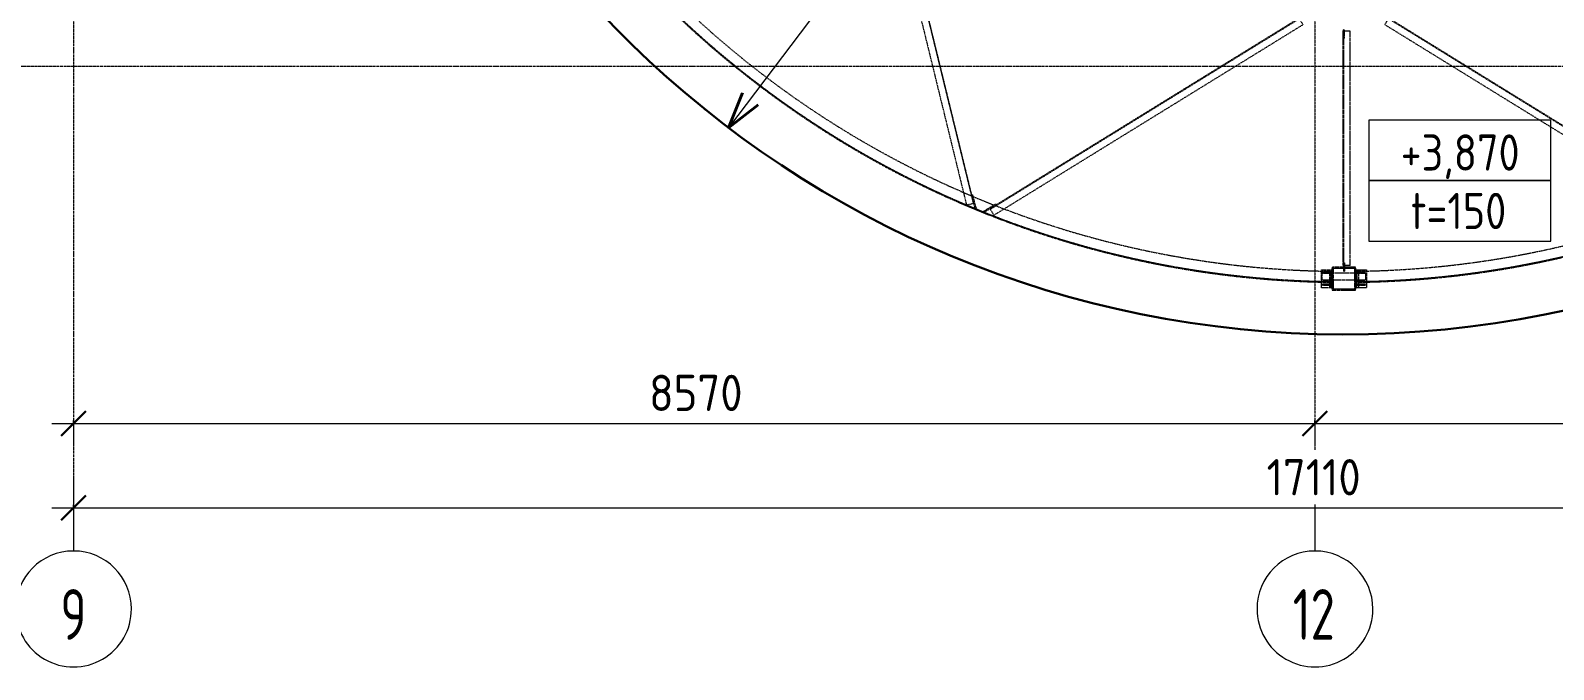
# Model space of a CAD drawing. Header units: millimetres. Extents: x 44859 to 70796, y 2088 to 13060.
# Drawn here: x 50142 to 60656, y 2088 to 6498 of the extents above; entities that cross this region are included whole.
import ezdxf

# ---------------------------------------------------------------- set-up
doc = ezdxf.new("R2010")
doc.units = ezdxf.units.MM
doc.linetypes.add('01 Штриховая _4 мм_', pattern=[6, 3.5, -2.5])
doc.linetypes.add('02 Штрихпунктирная _20 мм_', pattern=[25, 20, -2.5, 0, -2.5])
for name, color, linetype, lineweight in [('AA_Dim', 7, 'Continuous', 9), ('AA_Dim-100', 7, 'Continuous', 9), ('AA_Linii', 7, 'Continuous', 9), ('AA_Vinoska', 7, 'Continuous', 9), ('AF_Balki', 7, 'Continuous', 20), ('KR_Colonna_KG', 7, 'Continuous', 18), ('Оси', 7, 'Continuous', 9)]:
    doc.layers.add(name, color=color, linetype=linetype, lineweight=lineweight)
doc.styles.add('ISOCPEUR_3', font='isocpeur.TTF', dxfattribs={"width": 0.7, "height": 350})
doc.styles.add('ISOCPEUR_4', font='isocpeur.TTF', dxfattribs={"width": 0.9, "height": 250})
doc.styles.add('ISOCPEUR_5', font='isocpeur.TTF', dxfattribs={"width": 0.85, "height": 250})
doc.dimstyles.new('05_Округл_5мм__непрозр__1', dxfattribs={"dimscale": 304.8, "dimtxt": 250.688742, "dimasz": 0.557743, "dimexe": 0.492126, "dimexo": 0.328084, "dimgap": 0.032808, "dimtad": 1, "dimdec": 0, "dimrnd": 5, "dimdsep": 46, "dimtxsty": 'ISOCPEUR_4', "dimblk1": 'OBLIQUE', "dimblk2": 'OBLIQUE', "dimsah": 1, "dimcen": 0.09, "dimdle": 0.492126, "dimazin": 0, "dimtfac": 1, "dimtdec": 4, "dimtix": 1, "dimtmove": 0, "dimatfit": 3, "dimfxl": 1, "dimtvp": 1, "dimtfill": 1, "dimtolj": 1, "dimtzin": 0, "dimlwd": 18, "dimlwe": 18, "dimarcsym": 2})
doc.dimstyles.new('05_Округл_5мм__прозр_', dxfattribs={"dimscale": 304.8, "dimtxt": 250.688742, "dimasz": 0.557743, "dimexe": 0.492126, "dimexo": 0.328084, "dimgap": 0.032808, "dimtad": 1, "dimdec": 0, "dimrnd": 5, "dimdsep": 46, "dimtxsty": 'ISOCPEUR_4', "dimblk1": 'OBLIQUE', "dimblk2": 'OBLIQUE', "dimsah": 1, "dimcen": 0.09, "dimdle": 0.492126, "dimazin": 0, "dimtfac": 1, "dimtdec": 4, "dimtix": 1, "dimtmove": 0, "dimatfit": 3, "dimfxl": 1, "dimtvp": 1, "dimtolj": 1, "dimtzin": 0, "dimlwd": 18, "dimlwe": 18, "dimarcsym": 2})
doc.dimstyles.new('Стрелка__округл_5_мм_', dxfattribs={"dimscale": 304.8, "dimtxt": 250.688742, "dimasz": 0.82021, "dimexe": 0.787402, "dimexo": 0, "dimgap": 0.131234, "dimtad": 1, "dimjust": 3, "dimdec": 0, "dimrnd": 5, "dimdsep": 46, "dimtxsty": 'ISOCPEUR_5', "dimblk1": 'OPEN30', "dimblk2": 'OPEN30', "dimsah": 1, "dimcen": 0.09, "dimazin": 0, "dimtfac": 1, "dimtdec": 4, "dimtix": 1, "dimtmove": 0, "dimatfit": 2, "dimfxl": 1, "dimtvp": 1, "dimtolj": 1, "dimtzin": 0, "dimarcsym": 2})

# ---------------------------------------------------------------- blocks, each defined once
blk = doc.blocks.new('252_Швеллер полки параллельные _НесКаркас_Балка_ - 12П-4066182-Схема расположения плиты покрытия входной группы')
at = {"layer": 'AF_Balki', "linetype": '01 Штриховая _4 мм_', "lineweight": 18}
for p, q in [((-845, -37), (-845, 15)), ((775, 15), (-845, 15)), ((775, 11), (-845, 11)), ((775, 15), (775, -37)), ((-845, -37), (775, -37))]:
    blk.add_line(p, q, dxfattribs=at)
blk = doc.blocks.new('252_Уголок равнополочный _НесКаркас_Балка_ - L 75x8-4030802-Схема расположения плиты покрытия входной группы')
at = {"layer": 'AF_Balki', "linetype": '01 Штриховая _4 мм_', "lineweight": 18}
for p, q in [((40620, 4847), (40695, 4847)), ((40620, 4723), (40620, 4847)), ((40675, 4847), (40675, 4723)), ((40687, 4723), (40687, 4847)), ((40695, 4723), (40695, 4847)), ((40695, 4723), (40620, 4723))]:
    blk.add_line(p, q, dxfattribs=at)
blk = doc.blocks.new('354_Прокат Лист _НесКаркас_РабПлоск_ - 354_Прокат Лист _НесКаркас_РабПлоск_-3860558-Схема расположения плиты покрытия входной группы')
at = {"layer": 'AF_Balki', "linetype": '01 Штриховая _4 мм_', "lineweight": 18}
for p, q in [((40863, 6541), (40863, 6548)), ((40863, 6548), (40878, 6548)), ((40923, 6548), (40863, 6548)), ((40878, 6541), (40863, 6541)), ((40863, 6541), (40923, 6541)), ((40878, 6548), (40923, 6548)), ((40878, 6548), (40878, 6541)), ((40878, 6541), (40923, 6541)), ((40923, 6541), (40923, 6548))]:
    blk.add_line(p, q, dxfattribs=at)
blk = doc.blocks.new('354_Прокат Лист _НесКаркас_РабПлоск_ - 354_Прокат Лист _НесКаркас_РабПлоск_-3860851-Схема расположения плиты покрытия входной группы')
at = {"layer": 'AF_Balki', "linetype": '01 Штриховая _4 мм_', "lineweight": 18}
for p, q in [((40855, 6582), (40855, 6589)), ((40855, 6589), (40915, 6589)), ((40855, 6582), (40915, 6582)), ((40915, 6589), (40915, 6582))]:
    blk.add_line(p, q, dxfattribs=at)
blk = doc.blocks.new('354_Прокат Лист _НесКаркас_РабПлоск_ - 354_Прокат Лист _НесКаркас_РабПлоск_-3861185-Схема расположения плиты покрытия входной группы')
at = {"layer": 'AF_Balki', "linetype": '01 Штриховая _4 мм_', "lineweight": 18}
for p, q in [((-30, -72.5), (-30, 72.5)), ((-30, 72.5), (130, 72.5)), ((130, 72.5), (130, -72.5)), ((130, -72.5), (-30, -72.5))]:
    blk.add_line(p, q, dxfattribs=at)
blk = doc.blocks.new('354_Прокат Лист _НесКаркас_РабПлоск_ - 354_Прокат Лист _НесКаркас_РабПлоск_-3861513-Схема расположения плиты покрытия входной группы')
at = {"layer": 'AF_Balki', "linetype": '01 Штриховая _4 мм_', "lineweight": 18}
for p, q in [((-100, -25), (-100, 25)), ((-100, 25), (200, 25)), ((200, 25), (200, -25)), ((200, -25), (-100, -25))]:
    blk.add_line(p, q, dxfattribs=at)
blk = doc.blocks.new('252_Уголок равнополочный _НесКаркас_Балка_ - L 75x8-4030803-Схема расположения плиты покрытия входной группы')
at = {"layer": 'AF_Balki', "linetype": '01 Штриховая _4 мм_', "lineweight": 18}
for p, q in [((40855, 4847), (40930, 4847)), ((40855, 4847), (40855, 4723)), ((40863, 4847), (40863, 4723)), ((40876, 4847), (40876, 4723)), ((40930, 4847), (40930, 4723)), ((40930, 4723), (40855, 4723))]:
    blk.add_line(p, q, dxfattribs=at)
blk = doc.blocks.new('354_Прокат Лист _НесКаркас_РабПлоск_ - 354_Прокат Лист _НесКаркас_РабПлоск_-3861661-Схема расположения плиты покрытия входной группы')
at = {"layer": 'AF_Balki', "linetype": '01 Штриховая _4 мм_', "lineweight": 18}
for p, q in [((40687, 6548), (40627, 6548)), ((40627, 6548), (40627, 6541)), ((40627, 6548), (40672, 6548)), ((40627, 6541), (40672, 6541)), ((40627, 6541), (40687, 6541)), ((40672, 6548), (40687, 6548)), ((40672, 6541), (40672, 6548)), ((40687, 6541), (40672, 6541)), ((40687, 6548), (40687, 6541))]:
    blk.add_line(p, q, dxfattribs=at)
blk = doc.blocks.new('354_Прокат Лист _НесКаркас_РабПлоск_ - 354_Прокат Лист _НесКаркас_РабПлоск_-3863172-Схема расположения плиты покрытия входной группы')
at = {"layer": 'AF_Balki', "linetype": '01 Штриховая _4 мм_', "lineweight": 18}
for p, q in [((40635, 6582), (40635, 6589)), ((40635, 6589), (40695, 6589)), ((40635, 6582), (40695, 6582)), ((40695, 6589), (40695, 6582))]:
    blk.add_line(p, q, dxfattribs=at)
blk = doc.blocks.new('354_Прокат Лист _НесКаркас_РабПлоск_ - 354_Прокат Лист _НесКаркас_РабПлоск_-3863452-Схема расположения плиты покрытия входной группы')
at = {"layer": 'AF_Balki', "linetype": '01 Штриховая _4 мм_', "lineweight": 18}
for p, q in [((40772, 6506), (40779, 6506)), ((40772, 6446), (40772, 6506)), ((40779, 6446), (40772, 6446)), ((40779, 6446), (40779, 6506))]:
    blk.add_line(p, q, dxfattribs=at)
blk = doc.blocks.new('252_Швеллер полки параллельные _НесКаркас_Балка_ - 12П-4037929-Схема расположения плиты покрытия входной группы')
at = {"layer": 'AF_Balki', "linetype": '01 Штриховая _4 мм_', "lineweight": 18}
for p, q in [((-1230, -37), (-1230, 15)), ((1276, 15), (-1230, 15)), ((1276, 11), (-1230, 11)), ((1276, 15), (1276, -37)), ((-1230, -37), (1276, -37))]:
    blk.add_line(p, q, dxfattribs=at)
blk = doc.blocks.new('252_Швеллер полки параллельные _НесКаркас_Балка_ - 20П-4066188-Схема расположения плиты покрытия входной группы')
at = {"layer": 'AF_Balki', "linetype": '01 Штриховая _4 мм_', "lineweight": 18}
for p, q in [((4463, 1791), (4514, 1735)), ((12, -21), (11, 55))]:
    blk.add_line(p, q, dxfattribs=at)
for radius, start, end in [(6604, 270.0993, 312.5127), (6675, 270.0993, 312.5127), (6680, 270.0993, 312.5127), (6675, 309.85, 312.366), (6675, 309.0133, 309.829), (6675, 307.1746, 308.9155), (6675, 304.4937, 306.0964), (6675, 306.1551, 307.1502), (6675, 301.8028, 303.3676), (6675, 303.4095, 304.4643), (6675, 300.7014, 301.7662), (6675, 299.0923, 300.6688), (6675, 296.3324, 297.9836), (6675, 298.0103, 299.0434), (6675, 295.3284, 296.2591), (6675, 293.3753, 295.3058), (6675, 289.9796, 292.6324), (6675, 292.652, 293.2286), (6675, 287.3062, 289.2368), (6675, 289.3835, 289.96), (6675, 284.6284, 286.2796), (6675, 286.3529, 287.2836), (6675, 280.8458, 281.9106), (6675, 281.9432, 283.5197), (6675, 283.5686, 284.6017), (6675, 273.6965, 275.4374), (6675, 275.4618, 276.4569), (6675, 276.5156, 278.1183), (6675, 278.1477, 279.2025), (6675, 279.2444, 280.8092), (6675, 270.246, 272.762), (6675, 272.783, 273.5987)]:
    blk.add_arc((0, 6659), radius, start, end, dxfattribs=at)
blk = doc.blocks.new('252_Швеллер полки параллельные _НесКаркас_Балка_ - 20П-4066190-Схема расположения плиты покрытия входной группы')
at = {"layer": 'AF_Balki', "linetype": '01 Штриховая _4 мм_', "lineweight": 18}
for p, q in [((11, -55), (12, 21)), ((4516, -1737), (4465, -1793))]:
    blk.add_line(p, q, dxfattribs=at)
for radius, start, end in [(6680, 47.4634, 89.9006), (6675, 47.4634, 89.9006), (6675, 87.2364, 89.754), (6675, 86.3992, 87.2155), (6675, 84.5596, 86.3015), (6604, 47.4634, 89.9006), (6675, 83.5395, 84.5351), (6675, 81.8771, 83.4808), (6675, 80.7923, 81.8478), (6675, 79.1848, 80.7504), (6675, 78.0827, 79.1481), (6675, 76.4727, 78.0501), (6675, 75.3901, 76.4238), (6675, 73.7112, 75.3634), (6675, 72.7067, 73.6379), (6675, 70.7524, 72.6841), (6675, 70.0287, 70.6057), (6675, 67.3549, 70.0092), (6675, 66.7583, 67.3353), (6675, 64.68, 66.6117), (6675, 63.7261, 64.6574), (6675, 62.0006, 63.6528), (6675, 60.9403, 61.974), (6675, 59.314, 60.8914), (6675, 58.216, 59.2814), (6675, 56.6136, 58.1793), (6675, 55.5163, 56.5717), (6675, 53.8832, 55.487), (6675, 52.8289, 53.8246), (6675, 51.0626, 52.8045), (6675, 50.1486, 50.9648), (6675, 47.6101, 50.1276)]:
    blk.add_arc((0, -6659), radius, start, end, dxfattribs=at)
blk = doc.blocks.new('252_Швеллер полки параллельные _НесКаркас_Балка_ - 12П-4037934-Схема расположения плиты покрытия входной группы')
at = {"layer": 'AF_Balki', "linetype": '01 Штриховая _4 мм_', "lineweight": 18}
for p, q in [((-1230, -15), (-1230, 37)), ((1276, 37), (-1230, 37)), ((1276, 37), (1276, -15)), ((1276, -11), (-1230, -11)), ((-1230, -15), (1276, -15))]:
    blk.add_line(p, q, dxfattribs=at)
blk = doc.blocks.new('252_Швеллер полки параллельные _НесКаркас_Балка_ - 12П-4037937-Схема расположения плиты покрытия входной группы')
at = {"layer": 'AF_Balki', "linetype": '01 Штриховая _4 мм_', "lineweight": 18}
for p, q in [((-1276, -15), (-1276, 37)), ((1210, 37), (-1276, 37)), ((1210, 37), (1210, -15)), ((1210, -11), (-1276, -11)), ((-1276, -15), (1210, -15))]:
    blk.add_line(p, q, dxfattribs=at)
blk = doc.blocks.new('354_Прокат Лист _НесКаркас_РабПлоск_ - 354_Прокат Лист _НесКаркас_РабПлоск_-3912458-Схема расположения плиты покрытия входной группы')
at = {"layer": 'AF_Balki', "linetype": '01 Штриховая _4 мм_', "lineweight": 18}
for p, q in [((34728, 8609), (34736, 8622)), ((34736, 8622), (34776, 8691)), ((34736, 8622), (34742, 8618)), ((34742, 8618), (34782, 8687)), ((34776, 8691), (34782, 8687)), ((34735, 8605), (34728, 8609)), ((34742, 8618), (34735, 8605))]:
    blk.add_line(p, q, dxfattribs=at)
blk = doc.blocks.new('354_Прокат Лист _НесКаркас_РабПлоск_ - 354_Прокат Лист _НесКаркас_РабПлоск_-V2-Схема расположения плиты покрытия входной группы')
at = {"layer": 'AF_Balki', "linetype": '01 Штриховая _4 мм_', "lineweight": 18}
for p, q in [((35966, 10724), (35974, 10737)), ((35980, 10733), (35972, 10720)), ((35974, 10737), (35980, 10733)), ((35966, 10724), (35926, 10655)), ((35932, 10651), (35926, 10655)), ((35932, 10651), (35972, 10720)), ((35972, 10720), (35966, 10724))]:
    blk.add_line(p, q, dxfattribs=at)
blk = doc.blocks.new('Ось сетки - d_4мм-2765513-Схема расположения плиты покрытия входной группы')
at = {"layer": 'Оси'}
for start, end in [(360, 180), (360, 180), (180, 360), (180, 360)]:
    blk.add_arc((0, 0), 4, start, end, dxfattribs=at)
blk = doc.blocks.new('DIMBLOCK18-Схема расположения плиты покрытия входной группы')
at = {"layer": 'AA_Dim-100', "lineweight": 18}
for p, q in [((50289, 3786), (59009, 3786)), ((50439, 3806), (50439, 3636)), ((50439, 3786), (50439, 3806)), ((59009, 3806), (59009, 3636)), ((59009, 3786), (59009, 3806))]:
    blk.add_line(p, q, dxfattribs=at)
at = {"layer": 'AA_Dim-100', "lineweight": 30}
for p, q in [((50439, 3786), (50354, 3701)), ((50439, 3786), (50524, 3871)), ((59009, 3786), (58924, 3701)), ((59009, 3786), (59094, 3871))]:
    blk.add_line(p, q, dxfattribs=at)
at = {"layer": 'AA_Dim-100', "color": 0, "lineweight": 18, "insert": (54412, 4122), "char_height": 250, "width": 749.23, "attachment_point": 1, "line_spacing_factor": 1.135194, "style": 'ISOCPEUR_4'}
blk.add_mtext('8570', dxfattribs=at)
blk = doc.blocks.new('_Oblique')
at = {"color": 0, "linetype": 'ByBlock', "lineweight": -2}
blk.add_line((-0.5, -0.5), (0.5, 0.5), dxfattribs=at)
blk = doc.blocks.new('DIMBLOCK19-Схема расположения плиты покрытия входной группы')
at = {"layer": 'AA_Dim-100', "lineweight": 30}
for p, q in [((59009, 3786), (58924, 3701)), ((59009, 3786), (59094, 3871)), ((67549, 3786), (67464, 3701)), ((67549, 3786), (67634, 3871))]:
    blk.add_line(p, q, dxfattribs=at)
at = {"layer": 'AA_Dim-100', "lineweight": 18}
for p, q in [((59009, 3806), (59009, 3636)), ((59009, 3786), (59009, 3806)), ((59009, 3786), (67699, 3786)), ((67549, 3806), (67549, 3636)), ((67549, 3786), (67549, 3806))]:
    blk.add_line(p, q, dxfattribs=at)
at = {"layer": 'AA_Dim-100', "color": 0, "lineweight": 18, "insert": (62957, 4122), "char_height": 250, "width": 771.93, "attachment_point": 1, "line_spacing_factor": 1.135194, "style": 'ISOCPEUR_4'}
blk.add_mtext('8540', dxfattribs=at)
blk = doc.blocks.new('DIMBLOCK23-Схема расположения плиты покрытия входной группы')
at = {"layer": 'AA_Dim-100', "lineweight": 30}
for p, q in [((50439, 3204), (50524, 3289)), ((67549, 3204), (67634, 3289)), ((50439, 3204), (50354, 3119)), ((67549, 3204), (67464, 3119))]:
    blk.add_line(p, q, dxfattribs=at)
at = {"layer": 'AA_Dim-100', "lineweight": 18}
for p, q in [((50289, 3204), (67699, 3204)), ((50439, 3224), (50439, 3054)), ((50439, 3204), (50439, 3224)), ((67549, 3224), (67549, 3054)), ((67549, 3204), (67549, 3224))]:
    blk.add_line(p, q, dxfattribs=at)
at = {"layer": 'AA_Dim-100', "color": 0, "lineweight": 18, "insert": (58675, 3540), "char_height": 250, "width": 766.26, "attachment_point": 1, "line_spacing_factor": 1.135194, "style": 'ISOCPEUR_4', "bg_fill": 3, "box_fill_scale": 1.25, "bg_fill_color": 256, "bg_fill_true_color": 13158600, "bg_fill_transparency": 0}
blk.add_mtext('17110', dxfattribs=at)
blk = doc.blocks.new('DIMBLOCK27-Схема расположения плиты покрытия входной группы')
at = {"layer": 'AA_Dim-100'}
for p, q in [((59219, 11370), (59199, 11510)), ((59209, 11440), (54961, 5827)), ((59139, 11430), (59279, 11450))]:
    blk.add_line(p, q, dxfattribs=at)
at = {"layer": 'AA_Dim-100', "lineweight": 40}
for q in [(55058, 6067), (55165, 5986)]:
    blk.add_line((54961, 5827), q, dxfattribs=at)
at = {"layer": 'AA_Dim-100'}
blk.add_arc((59209, 11440), 7039, 230.9291, 234.8361, dxfattribs=at)
at = {"layer": 'AA_Dim-100', "color": 0, "insert": (56554, 8537), "char_height": 250, "width": 953.56, "attachment_point": 1, "rotation": 52.8826, "line_spacing_factor": 1.135194, "style": 'ISOCPEUR_5'}
blk.add_mtext('R7040', dxfattribs=at)
blk = doc.blocks.new('_Open30')
at = {"color": 0, "linetype": 'ByBlock', "lineweight": -2}
for p, q in [((-1, 0.268), (0, 0)), ((0, 0), (-1, -0.268)), ((0, 0), (-1, 0))]:
    blk.add_line(p, q, dxfattribs=at)
blk = doc.blocks.new('042_М_Плиты толщина и отметка - 042_М_Плиты толщина и отметка-646207-Схема расположения плиты покрытия входной группы')
at = {"layer": 'AA_Vinoska'}
for p, q in [((6.28, 4.17), (-6.28, 4.17)), ((-6.28, 4.17), (-6.28, 0)), ((6.28, 0), (6.28, 4.17)), ((6.28, 0), (-6.28, 0)), ((-6.28, 0), (-6.28, -4.17)), ((-6.28, 0), (6.28, 0)), ((6.28, -4.17), (6.28, 0)), ((-6.28, -4.17), (6.28, -4.17))]:
    blk.add_line(p, q, dxfattribs=at)

msp = doc.modelspace()

# ---------------------------------------------------------------- linework, layer by layer
at = {"layer": 'AA_Linii', "lineweight": 30}
for centre, start, end in [((59208.8073, 11440), 181.46527314, 269.9323799), ((59208.8034, 11440), 269.93241115, 358.53472686)]:
    msp.add_arc(centre, 7039.2095, start, end, dxfattribs=at)
at = {"layer": 'KR_Colonna_KG', "linetype": '01 Штриховая _4 мм_'}
for p, q in [((59288.8034, 4865.3953), (59128.8034, 4865.3953)), ((59128.8034, 4865.3953), (59128.8034, 4705.3953)), ((59136.8034, 4713.3953), (59136.8034, 4857.3953)), ((59136.8034, 4857.3953), (59280.8034, 4857.3953)), ((59280.8034, 4857.3953), (59280.8034, 4713.3953)), ((59288.8034, 4705.3953), (59288.8034, 4865.3953)), ((59128.8034, 4705.3953), (59288.8034, 4705.3953)), ((59280.8034, 4713.3953), (59136.8034, 4713.3953))]:
    msp.add_line(p, q, dxfattribs=at)
at = {"layer": 'Оси', "linetype": '02 Штрихпунктирная _20 мм_'}
for p, q in [((50438.8034, 12181.8629), (50438.8034, 3405.5937)), ((59008.8034, 12181.8629), (59008.8034, 3405.5937)), ((67458.9685, 6250), (49139.1194, 6250))]:
    msp.add_line(p, q, dxfattribs=at)
at = {"layer": 'Оси'}
for p, q in [((50438.8034, 3405.5937), (50438.8034, 2905.5937)), ((59008.8034, 3405.5937), (59008.8034, 2905.5937))]:
    msp.add_line(p, q, dxfattribs=at)

# ---------------------------------------------------------------- block references
at = {"layer": 'AA_Vinoska', "xscale": 99.99999999999993, "yscale": 99.99999999999993, "zscale": 99.99999999999993}
msp.add_blockref('042_М_Плиты толщина и отметка - 042_М_Плиты толщина и отметка-646207-Схема расположения плиты покрытия входной группы', (60009.1359, 5462.2458), dxfattribs=at)
at = {"layer": 'AF_Balki', "linetype": '01 Штриховая _4 мм_', "lineweight": 18}
for name, p, rotation in [('252_Швеллер полки параллельные _НесКаркас_Балка_ - 12П-4037937-Схема расположения плиты покрытия входной группы', (56336.3778, 6540.5489), 103.7503584779717), ('252_Швеллер полки параллельные _НесКаркас_Балка_ - 20П-4066190-Схема расположения плиты покрытия входной группы', (59129.3502, 4781.3414), 179.3163441774201), ('252_Швеллер полки параллельные _НесКаркас_Балка_ - 20П-4066188-Схема расположения плиты покрытия входной группы', (59288.2605, 4781.3414), 0.6836558225798554), ('252_Швеллер полки параллельные _НесКаркас_Балка_ - 12П-4037934-Схема расположения плиты покрытия входной группы', (57859.781, 5924.6796), 211.647385866504), ('252_Швеллер полки параллельные _НесКаркас_Балка_ - 12П-4037929-Схема расположения плиты покрытия входной группы', (60557.8297, 5924.6796), 328.352614133496), ('252_Швеллер полки параллельные _НесКаркас_Балка_ - 12П-4066182-Схема расположения плиты покрытия входной группы', (59215.8996, 5720.3953), 90), ('354_Прокат Лист _НесКаркас_РабПлоск_ - 354_Прокат Лист _НесКаркас_РабПлоск_-3912458-Схема расположения плиты покрытия входной группы', (37704.8445, -25073.5618), 44.08164060279734), ('354_Прокат Лист _НесКаркас_РабПлоск_ - 354_Прокат Лист _НесКаркас_РабПлоск_-V2-Схема расположения плиты покрытия входной группы', (93527.4727, -2177.6966), 151.9786679913296), ('354_Прокат Лист _НесКаркас_РабПлоск_ - 354_Прокат Лист _НесКаркас_РабПлоск_-3861185-Схема расположения плиты покрытия входной группы', (59258.8034, 4785.8953), 180), ('354_Прокат Лист _НесКаркас_РабПлоск_ - 354_Прокат Лист _НесКаркас_РабПлоск_-3863452-Схема расположения плиты покрытия входной группы', (99983.865, 11341.1858), 180), ('354_Прокат Лист _НесКаркас_РабПлоск_ - 354_Прокат Лист _НесКаркас_РабПлоск_-3861513-Схема расположения плиты покрытия входной группы', (59258.8034, 4800.2015), 180), ('354_Прокат Лист _НесКаркас_РабПлоск_ - 354_Прокат Лист _НесКаркас_РабПлоск_-3860558-Схема расположения плиты покрытия входной группы', (99983.865, 11371.1858), 180), ('354_Прокат Лист _НесКаркас_РабПлоск_ - 354_Прокат Лист _НесКаркас_РабПлоск_-3860558-Схема расположения плиты покрытия входной группы', (99983.865, 11289.1858), 180), ('354_Прокат Лист _НесКаркас_РабПлоск_ - 354_Прокат Лист _НесКаркас_РабПлоск_-3860851-Схема расположения плиты покрытия входной группы', (99983.865, 11356.1858), 180), ('354_Прокат Лист _НесКаркас_РабПлоск_ - 354_Прокат Лист _НесКаркас_РабПлоск_-3863172-Схема расположения плиты покрытия входной группы', (99983.865, 11356.1858), 180), ('354_Прокат Лист _НесКаркас_РабПлоск_ - 354_Прокат Лист _НесКаркас_РабПлоск_-3861661-Схема расположения плиты покрытия входной группы', (99983.865, 11371.1858), 180), ('354_Прокат Лист _НесКаркас_РабПлоск_ - 354_Прокат Лист _НесКаркас_РабПлоск_-3861661-Схема расположения плиты покрытия входной группы', (99983.865, 11289.1858), 180)]:
    msp.add_blockref(name, p, dxfattribs=dict(at, rotation=rotation))
for name in ['354_Прокат Лист _НесКаркас_РабПлоск_ - 354_Прокат Лист _НесКаркас_РабПлоск_-3863452-Схема расположения плиты покрытия входной группы', '252_Уголок равнополочный _НесКаркас_Балка_ - L 75x8-4030802-Схема расположения плиты покрытия входной группы', '252_Уголок равнополочный _НесКаркас_Балка_ - L 75x8-4030803-Схема расположения плиты покрытия входной группы']:
    msp.add_blockref(name, (18433.7418, 0), dxfattribs=at)
at = {"layer": 'Оси', "xscale": 99.99999999999993, "yscale": 99.99999999999993, "zscale": 99.99999999999993, "rotation": 180}
for p in [(50438.8034, 2505.5937), (59008.8034, 2505.5937)]:
    msp.add_blockref('Ось сетки - d_4мм-2765513-Схема расположения плиты покрытия входной группы', p, dxfattribs=at)

# ---------------------------------------------------------------- texts
at = {"layer": 'AA_Vinoska', "char_height": 250, "attachment_point": 1, "style": 'ISOCPEUR_5'}
for s, insert, width in [('+3,870', (59600.1774, 5780.9942), 1008.522875), ('t=150', (59670.7274, 5377.5932), 838.164281)]:
    msp.add_mtext(s, dxfattribs=dict(at, insert=insert, width=width))
at = {"layer": 'Оси', "char_height": 350, "attachment_point": 1, "style": 'ISOCPEUR_3'}
for s, insert, width in [('\\fISOCPEUR|b0|i0|c204|p34|;\\W.7;9', (50348.2841, 2642.7999), 207.637062), ('12', (58855.9841, 2642.7999), 359.156)]:
    msp.add_mtext(s, dxfattribs=dict(at, insert=insert, width=width))

# ---------------------------------------------------------------- dimensions: what is measured, and where the dimension line sits
at = {"layer": 'AA_Dim'}
dim = msp.add_radius_dim(center=(59208.8073, 11440), mpoint=(54960.9976, 5826.9275), dimstyle='Стрелка__округл_5_мм_', override={"dimpost": 'R<>'}, dxfattribs=at)
dim.commit()
dim.dimension.update_dxf_attribs({"geometry": 'DIMBLOCK27-Схема расположения плиты покрытия входной группы', "text_midpoint": (57028.7625, 8832.7081)})
at = {"layer": 'AA_Dim', "lineweight": 18}
for base, p1, p2, override, picture, middle in [((59008.8034, 3786.0819), (50438.8034, 3906.29), (59008.8034, 3906.29), {"dimpost": '<>', "dimfxl": 8570}, 'DIMBLOCK18-Схема расположения плиты покрытия входной группы', (54723.8034, 3921.0819)), ((67548.8034, 3786.0819), (59008.8034, 3906.29), (67548.8034, 3906.29), {"dimpost": '<>', "dimfxl": 8540}, 'DIMBLOCK19-Схема расположения плиты покрытия входной группы', (63278.8034, 3921.0819))]:
    dim = msp.add_linear_dim(base=base, p1=p1, p2=p2, dimstyle='05_Округл_5мм__прозр_', override=override, dxfattribs=at)
    dim.commit()
    dim.dimension.update_dxf_attribs({"geometry": picture, "text_midpoint": middle})

# ---------------------------------------------------------------- next in the draw order: dimensions: what is measured, and where the dimension line sits
dim = msp.add_linear_dim(base=(67548.8034, 3204.2775), p1=(50438.8034, 3324.4857), p2=(67548.8034, 3324.4857), dimstyle='05_Округл_5мм__непрозр__1', override={"dimpost": '<>', "dimfxl": 17110}, dxfattribs=at)
dim.commit()
dim.dimension.update_dxf_attribs({"geometry": 'DIMBLOCK23-Схема расположения плиты покрытия входной группы', "text_midpoint": (58993.8034, 3339.2775)})

doc.saveas('drawing.dxf')
